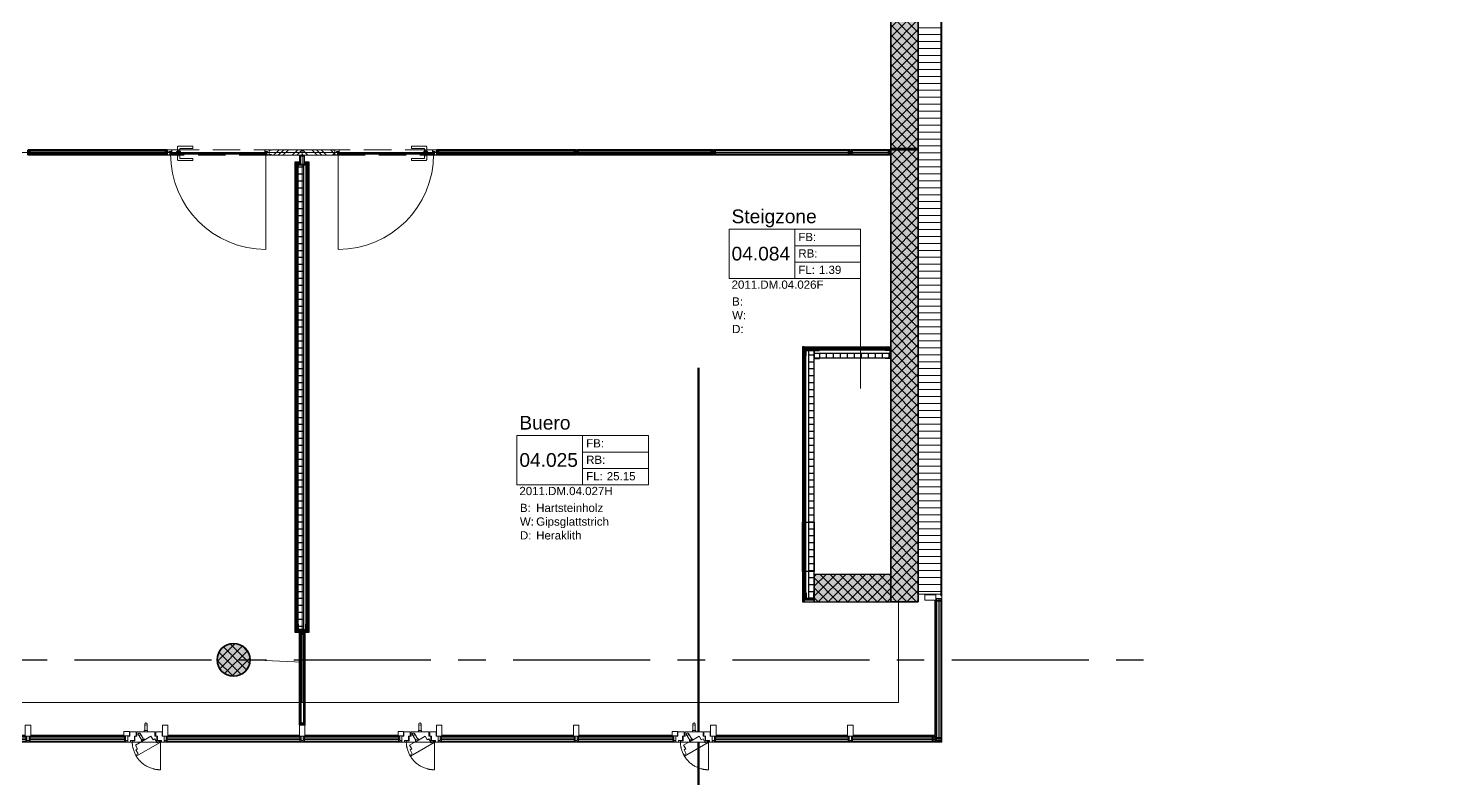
# Model space of a CAD drawing. Header units: millimetres. Extents: x -5 to 111, y -3 to 86.
# Drawn here: x 36.98 to 49.82, y 7.81 to 14.66 of the extents above; entities that cross this region are included whole.
import ezdxf

# ---------------------------------------------------------------- set-up
doc = ezdxf.new("R2010")
doc.units = ezdxf.units.MM
doc.set_wipeout_variables(frame=1)
doc.linetypes.add('MITTE', pattern=[2, 1.25, -0.25, 0.25, -0.25])
doc.linetypes.add('STRICHLINIE2', pattern=[0.375, 0.25, -0.125])
for name, color, linetype, lineweight in [('A1------D-', 9, 'Continuous', 18), ('A1------J-', 10, 'Continuous', 50), ('A1E00---E-', 3, 'MITTE', 25), ('A1E2----E-', 4, 'Continuous', 35), ('A1E2----H-', 5, 'Continuous', 18), ('A1E4----E-', 4, 'Continuous', 35), ('A1E4----H-', 5, 'Continuous', 18), ('A1E46---E-', 5, 'Continuous', 18), ('A1E46---H-', 5, 'Continuous', 18), ('A1E5----E-', 3, 'Continuous', 25), ('A1E6----E-', 3, 'Continuous', 25), ('A1E6----H-', 5, 'Continuous', 18), ('A1M11---E-', 3, 'Continuous', 25), ('A1M11---H-', 5, 'Continuous', 25), ('A1M16---E-', 5, 'Continuous', 18), ('A1M62---E-', 5, 'Continuous', 18), ('A1Z21---E-', 210, 'Continuous', 18), ('A1Z23---E-', 214, 'Continuous', 18), ('A1Z29---T-', 5, 'Continuous', 18)]:
    doc.layers.add(name, color=color, linetype=linetype, lineweight=lineweight)
doc.layers.add('A1------H-', color=8, linetype='Continuous')
doc.styles.add('ARIAL', font='ARIAL.TTF')
doc.dimstyles.new('MST1_50m', dxfattribs={"dimtxt": 0.125, "dimasz": 0.05, "dimexe": 0.05, "dimexo": 0.1, "dimgap": 0.05, "dimtad": 1, "dimdec": 3, "dimzin": 9, "dimdsep": 46, "dimtxsty": 'ARIAL', "dimblk": 'ORIGIN', "dimcen": 0, "dimse1": 1, "dimse2": 1, "dimclrd": 256, "dimclre": 256, "dimclrt": 256, "dimadec": 0, "dimazin": 0, "dimtfac": 1, "dimtdec": 3, "dimtix": 1, "dimtmove": 0, "dimatfit": 3, "dimldrblk": 'ORIGIN', "dimfxl": 0, "dimlwd": -1, "dimlwe": -1, "dimarcsym": 0})

# ---------------------------------------------------------------- blocks, each defined once
blk = doc.blocks.new('Gruppe-11')
at = {"layer": 'A1M16---E-', "linetype": 'Continuous', "lineweight": 5}
h = blk.add_hatch(dxfattribs=at)
h.set_pattern_fill('HARTHOLZ', color=256, style=0, pattern_type=2)
h.set_pattern_definition([(45, (0, 0), (-0.084853, 0.084853), []), (45, (-0.02121, 0.02121), (-0.084853, 0.084853), []), (45, (-0.04243, 0.04243), (-0.084853, 0.084853), [])])
h.paths.add_polyline_path([(0.3225, 0.43355), (0.3225, 0.39355), (0.3425, 0.39355), (0.3425, 0.38855), (0.6225, 0.38855), (0.6225, 0.43855), (0.3425, 0.43855), (0.3425, 0.43355)])
at = {"layer": 'A1M16---E-', "linetype": 'Continuous', "lineweight": 9}
blk.add_lwpolyline([(0.3225, 0.43355), (0.3225, 0.39355), (0.3425, 0.39355), (0.3425, 0.38855), (0.6225, 0.38855), (0.6225, 0.43855), (0.3425, 0.43855), (0.3425, 0.43355)], close=True, dxfattribs=at)
blk = doc.blocks.new('Gruppe-12')
at = {"layer": 'A1M16---E-', "linetype": 'Continuous', "lineweight": 0}
for points in [[(-0.592, 0.413), (-0.584, 0.413), (-0.584, 0.391), (-0.622, 0.391), (-0.622, 0.389), (-0.582, 0.389), (-0.582, 0.415), (-0.59, 0.415), (-0.59, 0.419), (-0.567, 0.419), (-0.567, 0.439), (-0.622, 0.439), (-0.622, 0.437), (-0.569, 0.437), (-0.569, 0.421), (-0.592, 0.421)], [(-0.577, 0.412), (0.293, 0.412), (0.293, 0.406), (-0.577, 0.406)], [(-0.577, 0.405), (0.293, 0.405), (0.293, 0.399), (-0.577, 0.399)], [(0.308, 0.413), (0.3, 0.413), (0.3, 0.391), (0.338, 0.391), (0.338, 0.389), (0.298, 0.389), (0.298, 0.415), (0.306, 0.415), (0.306, 0.419), (0.283, 0.419), (0.283, 0.439), (0.338, 0.439), (0.338, 0.437), (0.285, 0.437), (0.285, 0.421), (0.308, 0.421)]]:
    blk.add_hatch(color=256, dxfattribs=at).paths.add_polyline_path(points)
at = {"layer": 'A1M16---E-', "linetype": 'STRICHLINIE2', "lineweight": 9}
for p, q in [((0.298, 0.389), (-0.582, 0.389)), ((-0.567, 0.439), (0.283, 0.439))]:
    blk.add_line(p, q, dxfattribs=at)
at = {"layer": 'A1M16---E-', "linetype": 'Continuous', "lineweight": 9}
blk.add_line((0.293, 0.399), (0.293, -0.471), dxfattribs=at)
for points in [[(-0.592, 0.413), (-0.584, 0.413), (-0.584, 0.391), (-0.622, 0.391), (-0.622, 0.389), (-0.582, 0.389), (-0.582, 0.415), (-0.59, 0.415), (-0.59, 0.419), (-0.567, 0.419), (-0.567, 0.439), (-0.622, 0.439), (-0.622, 0.437), (-0.569, 0.437), (-0.569, 0.421), (-0.592, 0.421)], [(-0.607, 0.391), (-0.607, 0.437), (-0.569, 0.437), (-0.569, 0.421), (-0.592, 0.421), (-0.592, 0.413), (-0.584, 0.413), (-0.584, 0.391)], [(-0.59, 0.419), (-0.567, 0.419), (-0.567, 0.415), (-0.59, 0.415)], [(-0.577, 0.412), (0.293, 0.412), (0.293, 0.406), (-0.577, 0.406)], [(-0.577, 0.405), (0.293, 0.405), (0.293, 0.399), (-0.577, 0.399)], [(-0.509, 0.412), (-0.499, 0.412), (-0.499, 0.399), (-0.509, 0.399)], [(0.308, 0.413), (0.3, 0.413), (0.3, 0.391), (0.338, 0.391), (0.338, 0.389), (0.298, 0.389), (0.298, 0.415), (0.306, 0.415), (0.306, 0.419), (0.283, 0.419), (0.283, 0.439), (0.338, 0.439), (0.338, 0.437), (0.285, 0.437), (0.285, 0.421), (0.308, 0.421)], [(0.283, 0.419), (0.306, 0.419), (0.306, 0.415), (0.283, 0.415)], [(0.323, 0.391), (0.323, 0.437), (0.285, 0.437), (0.285, 0.421), (0.308, 0.421), (0.308, 0.413), (0.3, 0.413), (0.3, 0.391)], [(0.323, 0.437), (0.338, 0.437), (0.338, 0.434), (0.323, 0.434)], [(0.323, 0.394), (0.338, 0.394), (0.338, 0.391), (0.323, 0.391)]]:
    blk.add_lwpolyline(points, close=True, dxfattribs=at)
at = {"layer": 'A1M16---E-', "linetype": 'Continuous', "lineweight": 9, "flags": 128}
for points in [[(-0.523, 0.412), (-0.486, 0.412), (-0.486, 0.419, 0.414214), (-0.488, 0.421), (-0.521, 0.421, 0.414214), (-0.523, 0.419)], [(-0.523, 0.399), (-0.486, 0.399), (-0.486, 0.391, -0.414214), (-0.488, 0.389), (-0.521, 0.389, -0.414214), (-0.523, 0.391)], [(-0.504, 0.471, 0.414214), (-0.514, 0.461), (-0.514, 0.421), (-0.494, 0.421), (-0.494, 0.446, -0.414214), (-0.489, 0.451), (-0.374, 0.451), (-0.374, 0.471)], [(-0.504, 0.339, -0.414214), (-0.514, 0.349), (-0.514, 0.389), (-0.494, 0.389), (-0.494, 0.364, 0.414214), (-0.489, 0.359), (-0.374, 0.359), (-0.374, 0.339)]]:
    blk.add_lwpolyline(points, format="xyb", close=True, dxfattribs=at)
at = {"layer": 'A1M16---E-', "linetype": 'Continuous', "lineweight": 9}
for centre in [(-0.504, 0.427), (-0.504, 0.383)]:
    blk.add_circle(centre, 0.001, dxfattribs=at)
blk.add_arc((0.293, 0.399), 0.87, 180, 270, dxfattribs=at)
at = {"layer": 'A1M16---E-'}
blk.add_blockref('Gruppe-11', (0, 0), dxfattribs=at)
blk = doc.blocks.new('GLASTUERE 125')
at = {"layer": 'A1M16---E-'}
blk.add_blockref('Gruppe-12', (0, 0), dxfattribs=at)
blk = doc.blocks.new('Gruppe-355')
at = {"layer": 'A1E5----E-', "lineweight": 5}
blk.add_line((-0.017, -0.049), (-0.017, -0.307), dxfattribs=at)
blk.add_open_spline([(-0.017, -0.307), (-0.086, -0.307), (-0.206, -0.238), (-0.275, -0.118), (-0.275, -0.049)], degree=2, dxfattribs=at)
blk = doc.blocks.new('Gruppe-356')
at = {"layer": 'A1E5----E-', "lineweight": 5}
blk.add_lwpolyline([(-0.165, 0.05), (-0.135, 0.05), (-0.135, 0.04), (-0.165, 0.04)], close=True, dxfattribs=at)
at = {"layer": 'A1E5----E-', "lineweight": 5, "flags": 128}
blk.add_lwpolyline([(-0.16, 0.11, -0.414214), (-0.15, 0.12, -0.414214), (-0.14, 0.11), (-0.14, 0.05), (-0.16, 0.05), (-0.16, 0.11)], format="xyb", close=True, dxfattribs=at)
at = {"layer": 'A1E5----E-', "lineweight": 5}
blk.add_circle((-0.15, 0.11), 0.01, dxfattribs=at)
blk = doc.blocks.new('Gruppe-357')
at = {"layer": 'A1E5----E-', "linetype": 'STRICHLINIE2', "lineweight": 5, "flags": 128}
blk.add_lwpolyline([(-0.201, 0.023, 0.414214), (-0.215, 0.027, 0.414214), (-0.218, 0.013), (-0.188, -0.038), (-0.171, -0.028), (-0.201, 0.023)], format="xyb", close=True, dxfattribs=at)
at = {"layer": 'A1E5----E-', "linetype": 'STRICHLINIE2', "lineweight": 5}
blk.add_lwpolyline([(-0.167, -0.026), (-0.193, -0.041), (-0.188, -0.05), (-0.162, -0.035)], close=True, dxfattribs=at)
blk.add_circle((-0.21, 0.018), 0.01, dxfattribs=at)
blk = doc.blocks.new('L_ftungsfl_gel Nord')
at = {"lineweight": 5}
blk.add_wipeout([(-0.025, -0.044), (-0.05, -0.044), (-0.05, 0.001), (-0.068, 0.001), (-0.068, 0.04), (-0.232, 0.04), (-0.232, 0.001), (-0.25, 0.001), (-0.25, -0.044), (-0.275, -0.044), (-0.275, -0.054), (-0.025, -0.054)], dxfattribs=at).dxf.layer = 'A1E5----E-'
at = {"layer": 'A1E5----E-', "lineweight": 5}
for points in [[(-0.35, 0.043), (-0.3, 0.043), (-0.3, 0.003), (-0.35, 0.003)], [(-0.297, 0), (-0.315, 0), (-0.315, -0.054), (-0.292, -0.054), (-0.292, -0.039), (-0.255, -0.039), (-0.255, 0.001), (-0.24, 0.001), (-0.24, 0.04), (-0.297, 0.04)], [(-0.025, -0.044), (-0.05, -0.044), (-0.05, 0.001), (-0.068, 0.001), (-0.068, 0.04), (-0.232, 0.04), (-0.232, 0.001), (-0.25, 0.001), (-0.25, -0.044), (-0.275, -0.044), (-0.275, -0.054), (-0.025, -0.054)], [(-0.003, 0), (0.015, 0), (0.015, -0.054), (-0.008, -0.054), (-0.008, -0.039), (-0.045, -0.039), (-0.045, 0.001), (-0.06, 0.001), (-0.06, 0.04), (-0.003, 0.04)]]:
    blk.add_lwpolyline(points, close=True, dxfattribs=at)
at = {"layer": 'A1E5----E-', "linetype": 'STRICHLINIE2', "lineweight": 5}
blk.add_lwpolyline([(-0.243, -0.174), (-0.221, -0.161), (-0.241, -0.126), (-0.226, -0.117), (-0.246, -0.083), (-0.104, -0.001), (-0.084, -0.035), (-0.068, -0.026), (-0.048, -0.061), (-0.026, -0.049), (-0.021, -0.058), (-0.238, -0.183)], close=True, dxfattribs=at)
at = {"layer": 'A1E5----E-', "lineweight": 5}
blk.add_circle((-0.017, -0.049), 0.005, dxfattribs=at)
at = {"layer": 'A1E5----E-'}
for name in ['Gruppe-357', 'Gruppe-356', 'Gruppe-355']:
    blk.add_blockref(name, (0, 0), dxfattribs=at)
blk = doc.blocks.new('Fassadenlement 21')
at = {"layer": 'A1E5----E-', "lineweight": 5}
for points in [[(-2.525, -0.1), (-2.525, 0), (-2.475, 0), (-2.475, -0.1)], [(-1.275, -0.1), (-1.275, 0), (-1.225, 0), (-1.225, -0.1)], [(-0.025, -0.1), (-0.025, 0), (0.025, 0), (0.025, -0.1)], [(-2.49, -0.1045), (-2.49, -0.1), (-1.61, -0.1), (-1.61, -0.1045)], [(-2.49, -0.109), (-2.49, -0.1045), (-1.61, -0.1045), (-1.61, -0.109)], [(-2.49, -0.125), (-2.49, -0.109), (-2.48, -0.109), (-2.48, -0.125)], [(-2.49, -0.13), (-2.49, -0.125), (-1.61, -0.125), (-1.61, -0.13)], [(-0.01, -0.125), (-0.01, -0.109), (-0.02, -0.109), (-0.02, -0.125)], [(-2.49, -0.146), (-2.49, -0.13), (-2.48, -0.13), (-2.48, -0.146)], [(-2.49, -0.154), (-2.49, -0.146), (-1.61, -0.146), (-1.61, -0.154)], [(-0.01, -0.146), (-0.01, -0.13), (-0.02, -0.13), (-0.02, -0.146)]]:
    blk.add_lwpolyline(points, close=True, dxfattribs=at)
at = {"layer": 'A1E5----E-', "lineweight": 5, "flags": 128}
for points in [[(-2.51, -0.139), (-2.51, -0.154, -0.1622777), (-2.5, -0.1507, -0.1622777), (-2.49, -0.154), (-2.49, -0.139)], [(-0.01, -0.139), (-0.01, -0.154, -0.1622777), (0, -0.1507, -0.1622777), (0.01, -0.154), (0.01, -0.139)]]:
    blk.add_lwpolyline(points, format="xyb", close=True, dxfattribs=at)
at = {"layer": 'A1E5----E-'}
blk.add_blockref('L_ftungsfl_gel Nord', (-1.275, -0.1), dxfattribs=at)
at = {"layer": 'A1E5----E-', "lineweight": 5}
for p, q in [((-2.475, -0.09), (-1.625, -0.09)), ((-0.025, -0.09), (-1.225, -0.09))]:
    blk.add_line(p, q, dxfattribs=at)
for points in [[(-1.62, -0.125), (-1.62, -0.109), (-1.61, -0.109), (-1.61, -0.125)], [(-1.24, -0.1), (-0.01, -0.1), (-0.01, -0.1045), (-1.24, -0.1045)], [(-1.24, -0.1045), (-0.01, -0.1045), (-0.01, -0.109), (-1.24, -0.109)], [(-1.24, -0.125), (-1.24, -0.109), (-1.23, -0.109), (-1.23, -0.125)], [(-1.24, -0.125), (-0.01, -0.125), (-0.01, -0.13), (-1.24, -0.13)], [(-1.62, -0.146), (-1.62, -0.13), (-1.61, -0.13), (-1.61, -0.146)], [(-1.24, -0.146), (-1.24, -0.13), (-1.23, -0.13), (-1.23, -0.146)], [(-1.24, -0.146), (-0.01, -0.146), (-0.01, -0.154), (-1.24, -0.154)]]:
    blk.add_lwpolyline(points, close=True, dxfattribs=at)
at = {"layer": 'A1E5----E-', "lineweight": 5, "flags": 128}
for points in [[(-1.61, -0.139), (-1.61, -0.154, -0.1622777), (-1.6, -0.1507, -0.1622777), (-1.59, -0.154), (-1.59, -0.139)], [(-1.26, -0.139), (-1.26, -0.154, -0.1622777), (-1.25, -0.1507, -0.1622777), (-1.24, -0.154), (-1.24, -0.139)]]:
    blk.add_lwpolyline(points, format="xyb", close=True, dxfattribs=at)
blk = doc.blocks.new('Gruppe-358')
at = {"layer": 'A1E5----E-'}
blk.add_blockref('Fassadenlement 21', (-13.825, -34.24), dxfattribs=at)
blk.add_blockref('Fassadenlement 21', (-11.325, -34.24), dxfattribs=at)
blk.add_blockref('Fassadenlement 21', (-8.825, -34.24), dxfattribs=at)
blk.add_blockref('Fassadenlement 21', (-6.325, -34.24), dxfattribs=at)
blk = doc.blocks.new('Gruppe-359')
at = {"layer": 'A1E5----E-', "lineweight": 5}
for p, q in [((-5.554, -34.33), (-5.554, -33.1)), ((-6.3, -34.33), (-5.554, -34.33))]:
    blk.add_line(p, q, dxfattribs=at)
for points in [[(-5.544, -33.1), (-5.644, -33.1), (-5.644, -33.05), (-5.544, -33.05)], [(-5.544, -34.376), (-5.544, -33.085), (-5.54, -33.085), (-5.54, -34.376)], [(-5.54, -34.376), (-5.54, -33.085), (-5.535, -33.085), (-5.535, -34.376)], [(-5.535, -33.085), (-5.519, -33.085), (-5.519, -33.099), (-5.535, -33.099)], [(-5.535, -33.099), (-5.519, -33.099), (-5.519, -33.109), (-5.535, -33.109)], [(-5.519, -34.376), (-5.519, -33.085), (-5.514, -33.085), (-5.514, -34.376)], [(-5.514, -33.085), (-5.498, -33.085), (-5.498, -33.099), (-5.514, -33.099)], [(-5.514, -33.099), (-5.498, -33.099), (-5.498, -33.109), (-5.514, -33.109)], [(-5.498, -34.376), (-5.498, -33.085), (-5.49, -33.085), (-5.49, -34.376)], [(-6.35, -34.34), (-6.35, -34.24), (-6.3, -34.24), (-6.3, -34.34)], [(-6.315, -34.34), (-6.315, -34.344), (-5.554, -34.344), (-5.554, -34.34)], [(-6.315, -34.344), (-6.315, -34.349), (-5.554, -34.349), (-5.554, -34.344)], [(-6.315, -34.365), (-6.315, -34.349), (-6.305, -34.349), (-6.305, -34.365)], [(-6.315, -34.365), (-5.554, -34.365), (-5.554, -34.37), (-6.315, -34.37)], [(-6.315, -34.386), (-6.315, -34.37), (-6.305, -34.37), (-6.305, -34.386)], [(-6.315, -34.386), (-5.49, -34.386), (-5.49, -34.394), (-6.315, -34.394)], [(-5.568, -34.365), (-5.568, -34.349), (-5.578, -34.349), (-5.578, -34.365)], [(-5.568, -34.386), (-5.568, -34.37), (-5.578, -34.37), (-5.578, -34.386)], [(-5.554, -34.365), (-5.554, -34.349), (-5.568, -34.349), (-5.568, -34.365)], [(-5.554, -34.386), (-5.554, -34.37), (-5.568, -34.37), (-5.568, -34.386)], [(-5.554, -34.34), (-5.544, -34.34), (-5.544, -34.376), (-5.554, -34.376)], [(-5.535, -34.362), (-5.519, -34.362), (-5.519, -34.352), (-5.535, -34.352)], [(-5.535, -34.376), (-5.519, -34.376), (-5.519, -34.362), (-5.535, -34.362)], [(-5.527, -34.376), (-5.49, -34.376), (-5.49, -34.386), (-5.527, -34.386)], [(-5.514, -34.362), (-5.498, -34.362), (-5.498, -34.352), (-5.514, -34.352)], [(-5.514, -34.376), (-5.498, -34.376), (-5.498, -34.362), (-5.514, -34.362)]]:
    blk.add_lwpolyline(points, close=True, dxfattribs=at)
at = {"layer": 'A1E5----E-', "lineweight": 5, "flags": 128}
blk.add_lwpolyline([(-6.335, -34.379), (-6.335, -34.394, -0.162278), (-6.325, -34.39, -0.162278), (-6.315, -34.394), (-6.315, -34.379)], format="xyb", close=True, dxfattribs=at)
at = {"layer": 'A1E5----E-', "linetype": 'Continuous', "lineweight": 5}
blk.add_lwpolyline([(-5.554, -34.376), (-5.527, -34.376), (-5.527, -34.386), (-5.554, -34.386)], close=True, dxfattribs=at)
blk = doc.blocks.new('_Origin')
at = {"color": 0, "linetype": 'ByBlock', "lineweight": -2}
blk.add_line((0, 0), (-1, 0), dxfattribs=at)
for points in [[(0, 0), (0, 1)], [(0, 0), (0, -1)]]:
    blk.add_lwpolyline(points)
blk.add_circle((0, 0), 0.5, dxfattribs=at)
blk = doc.blocks.new('*D218')
at = {"layer": 'A1------D-', "transparency": 16777216}
blk.add_line((33.337, 5.352), (39.362, 5.352), dxfattribs=at)
at = {"layer": 'Defpoints', "color": 0, "transparency": 16777216}
for p in [(33.287, 9.15), (39.412, 9.15), (39.412, 5.352)]:
    blk.add_point(p, dxfattribs=at)
at = {"layer": 'A1------D-', "transparency": 16777216, "xscale": 0.05, "yscale": 0.05, "zscale": 0.05, "rotation": 180}
blk.add_blockref('_Origin', (33.287, 5.352), dxfattribs=at)
at = {"layer": 'A1------D-', "transparency": 16777216, "xscale": 0.05, "yscale": 0.05, "zscale": 0.05}
blk.add_blockref('_Origin', (39.412, 5.352), dxfattribs=at)
at = {"layer": 'A1------D-', "transparency": 16777216, "insert": (36.35, 5.466), "char_height": 0.125, "attachment_point": 5, "style": 'ARIAL'}
blk.add_mtext('6.125', dxfattribs=at)
blk = doc.blocks.new('*D219')
at = {"layer": 'A1------D-', "transparency": 16777216}
for p, q in [((39.362, 5.352), (39.312, 5.352)), ((39.412, 5.352), (39.537, 5.352)), ((39.587, 5.352), (39.638, 5.352))]:
    blk.add_line(p, q, dxfattribs=at)
at = {"layer": 'Defpoints', "color": 0, "transparency": 16777216}
for p in [(39.412, 9.15), (39.537, 9.15), (39.537, 5.352)]:
    blk.add_point(p, dxfattribs=at)
at = {"layer": 'A1------D-', "transparency": 16777216, "xscale": 0.05, "yscale": 0.05, "zscale": 0.05}
blk.add_blockref('_Origin', (39.412, 5.352), dxfattribs=at)
at = {"layer": 'A1------D-', "transparency": 16777216, "xscale": 0.05, "yscale": 0.05, "zscale": 0.05, "rotation": 180}
blk.add_blockref('_Origin', (39.537, 5.352), dxfattribs=at)
at = {"layer": 'A1------D-', "transparency": 16777216, "insert": (39.475, 5.466), "char_height": 0.125, "attachment_point": 5, "style": 'ARIAL'}
blk.add_mtext('12.5', dxfattribs=at)
blk = doc.blocks.new('*D220')
at = {"layer": 'A1------D-', "transparency": 16777216}
blk.add_line((39.587, 5.352), (44.865, 5.352), dxfattribs=at)
at = {"layer": 'Defpoints', "color": 0, "transparency": 16777216}
for p in [(39.537, 9.15), (44.915, 8.51), (44.915, 5.352)]:
    blk.add_point(p, dxfattribs=at)
at = {"layer": 'A1------D-', "transparency": 16777216, "xscale": 0.05, "yscale": 0.05, "zscale": 0.05, "rotation": 180}
blk.add_blockref('_Origin', (39.537, 5.352), dxfattribs=at)
at = {"layer": 'A1------D-', "transparency": 16777216, "xscale": 0.05, "yscale": 0.05, "zscale": 0.05}
blk.add_blockref('_Origin', (44.915, 5.352), dxfattribs=at)
at = {"layer": 'A1------D-', "transparency": 16777216, "insert": (42.226, 5.466), "char_height": 0.125, "attachment_point": 5, "style": 'ARIAL'}
blk.add_mtext('5.378', dxfattribs=at)
blk = doc.blocks.new('*D221')
at = {"layer": 'A1------D-', "transparency": 16777216}
for p, q in [((44.865, 5.352), (44.815, 5.352)), ((44.915, 5.352), (45.31, 5.352)), ((45.36, 5.352), (45.41, 5.352))]:
    blk.add_line(p, q, dxfattribs=at)
at = {"layer": 'Defpoints', "color": 0, "transparency": 16777216}
for p in [(44.915, 8.51), (45.31, 8.15), (45.31, 5.352)]:
    blk.add_point(p, dxfattribs=at)
at = {"layer": 'A1------D-', "transparency": 16777216, "xscale": 0.05, "yscale": 0.05, "zscale": 0.05}
blk.add_blockref('_Origin', (44.915, 5.352), dxfattribs=at)
at = {"layer": 'A1------D-', "transparency": 16777216, "xscale": 0.05, "yscale": 0.05, "zscale": 0.05, "rotation": 180}
blk.add_blockref('_Origin', (45.31, 5.352), dxfattribs=at)
at = {"layer": 'A1------D-', "transparency": 16777216, "insert": (45.112, 5.466), "char_height": 0.125, "attachment_point": 5, "style": 'ARIAL'}
blk.add_mtext('39.5', dxfattribs=at)
blk = doc.blocks.new('*D222')
at = {"layer": 'A1------D-', "transparency": 16777216}
blk.add_line((45.36, 5.352), (84.285, 5.352), dxfattribs=at)
at = {"layer": 'Defpoints', "color": 0, "transparency": 16777216}
for p in [(84.335, 19.115), (45.31, 8.15), (84.335, 5.352)]:
    blk.add_point(p, dxfattribs=at)
at = {"layer": 'A1------D-', "transparency": 16777216, "xscale": 0.05, "yscale": 0.05, "zscale": 0.05, "rotation": 180}
blk.add_blockref('_Origin', (45.31, 5.352), dxfattribs=at)
at = {"layer": 'A1------D-', "transparency": 16777216, "xscale": 0.05, "yscale": 0.05, "zscale": 0.05}
blk.add_blockref('_Origin', (84.335, 5.352), dxfattribs=at)
at = {"layer": 'A1------D-', "transparency": 16777216, "insert": (64.822, 5.466), "char_height": 0.125, "attachment_point": 5, "style": 'ARIAL'}
blk.add_mtext('39.025', dxfattribs=at)
blk = doc.blocks.new('*D224')
at = {"layer": 'A1------D-', "transparency": 16777216}
blk.add_line((5.295, 4.001), (84.625, 4.001), dxfattribs=at)
at = {"layer": 'Defpoints', "color": 0, "transparency": 16777216}
for p in [(84.675, 18.775), (5.245, 8.158), (84.675, 4.001)]:
    blk.add_point(p, dxfattribs=at)
at = {"layer": 'A1------D-', "transparency": 16777216, "xscale": 0.05, "yscale": 0.05, "zscale": 0.05, "rotation": 180}
blk.add_blockref('_Origin', (5.245, 4.001), dxfattribs=at)
at = {"layer": 'A1------D-', "transparency": 16777216, "xscale": 0.05, "yscale": 0.05, "zscale": 0.05}
blk.add_blockref('_Origin', (84.675, 4.001), dxfattribs=at)
at = {"layer": 'A1------D-', "transparency": 16777216, "insert": (44.96, 4.115), "char_height": 0.125, "attachment_point": 5, "style": 'ARIAL'}
blk.add_mtext('79.43', dxfattribs=at)
blk = doc.blocks.new('*D225')
at = {"layer": 'A1------D-', "transparency": 16777216}
blk.add_line((88.09, 8.2), (88.09, 8.46), dxfattribs=at)
at = {"layer": 'Defpoints', "color": 0, "transparency": 16777216}
for p in [(44.915, 8.51), (88.09, 8.51), (45.31, 8.15)]:
    blk.add_point(p, dxfattribs=at)
at = {"layer": 'A1------D-', "transparency": 16777216, "xscale": 0.05, "yscale": 0.05, "zscale": 0.05}
for p, rotation in [((88.09, 8.51), 90), ((88.09, 8.15), 270)]:
    blk.add_blockref('_Origin', p, dxfattribs=dict(at, rotation=rotation))
at = {"layer": 'A1------D-', "transparency": 16777216, "insert": (87.976, 8.33), "char_height": 0.125, "attachment_point": 5, "rotation": 90, "style": 'ARIAL'}
blk.add_mtext('36', dxfattribs=at)
blk = doc.blocks.new('*D226')
at = {"layer": 'A1------D-', "transparency": 16777216}
blk.add_line((88.09, 8.56), (88.09, 13.455), dxfattribs=at)
at = {"layer": 'Defpoints', "color": 0, "transparency": 16777216}
for p in [(44.84, 13.505), (88.09, 13.505), (44.915, 8.51)]:
    blk.add_point(p, dxfattribs=at)
at = {"layer": 'A1------D-', "transparency": 16777216, "xscale": 0.05, "yscale": 0.05, "zscale": 0.05}
for p, rotation in [((88.09, 13.505), 90), ((88.09, 8.51), 270)]:
    blk.add_blockref('_Origin', p, dxfattribs=dict(at, rotation=rotation))
at = {"layer": 'A1------D-', "transparency": 16777216, "insert": (87.976, 11.008), "char_height": 0.125, "attachment_point": 5, "rotation": 90, "style": 'ARIAL'}
blk.add_mtext('4.995', dxfattribs=at)
blk = doc.blocks.new('*D227')
at = {"layer": 'A1------D-', "transparency": 16777216}
for p, q in [((88.09, 13.605), (88.09, 13.655)), ((88.09, 13.505), (88.09, 13.555)), ((88.09, 13.455), (88.09, 13.405))]:
    blk.add_line(p, q, dxfattribs=at)
at = {"layer": 'Defpoints', "color": 0, "transparency": 16777216}
for p in [(44.84, 13.555), (44.84, 13.505), (88.09, 13.555)]:
    blk.add_point(p, dxfattribs=at)
at = {"layer": 'A1------D-', "transparency": 16777216, "xscale": 0.05, "yscale": 0.05, "zscale": 0.05}
for p, rotation in [((88.09, 13.555), 270), ((88.09, 13.505), 90)]:
    blk.add_blockref('_Origin', p, dxfattribs=dict(at, rotation=rotation))
at = {"layer": 'A1------D-', "transparency": 16777216, "insert": (87.976, 13.53), "char_height": 0.125, "attachment_point": 5, "rotation": 90, "style": 'ARIAL'}
blk.add_mtext('5', dxfattribs=at)
blk = doc.blocks.new('*D228')
at = {"layer": 'A1------D-', "transparency": 16777216}
blk.add_line((88.09, 13.605), (88.09, 14.905), dxfattribs=at)
at = {"layer": 'Defpoints', "color": 0, "transparency": 16777216}
for p in [(44.14, 14.955), (88.09, 14.955), (44.84, 13.555)]:
    blk.add_point(p, dxfattribs=at)
at = {"layer": 'A1------D-', "transparency": 16777216, "xscale": 0.05, "yscale": 0.05, "zscale": 0.05}
for p, rotation in [((88.09, 14.955), 90), ((88.09, 13.555), 270)]:
    blk.add_blockref('_Origin', p, dxfattribs=dict(at, rotation=rotation))
at = {"layer": 'A1------D-', "transparency": 16777216, "insert": (87.977, 14.255), "char_height": 0.125, "attachment_point": 5, "rotation": 90, "style": 'ARIAL'}
blk.add_mtext('1.4', dxfattribs=at)
blk = doc.blocks.new('*D239')
at = {"layer": 'A1------D-', "transparency": 16777216}
blk.add_line((88.998, 8.2), (88.998, 74.725), dxfattribs=at)
at = {"layer": 'Defpoints', "color": 0, "transparency": 16777216}
for p in [(84.675, 74.775), (88.998, 74.775), (45.31, 8.15)]:
    blk.add_point(p, dxfattribs=at)
at = {"layer": 'A1------D-', "transparency": 16777216, "xscale": 0.05, "yscale": 0.05, "zscale": 0.05}
for p, rotation in [((88.998, 74.775), 90), ((88.998, 8.15), 270)]:
    blk.add_blockref('_Origin', p, dxfattribs=dict(at, rotation=rotation))
at = {"layer": 'A1------D-', "transparency": 16777216, "insert": (88.884, 41.463), "char_height": 0.125, "attachment_point": 5, "rotation": 90, "style": 'ARIAL'}
blk.add_mtext('66.625', dxfattribs=at)
blk = doc.blocks.new('bbl-raumstempel')
for points in [[(0, 0), (0, -0.45), (1.2, -0.45), (1.2, 0), (0, 0)], [(0.6, -0.45), (0.6, 0)], [(0.6, -0.15), (1.2, -0.15)], [(0.6, -0.3), (1.2, -0.3)], [(1.2, -0.3), (1.2, -0.45)]]:
    blk.add_lwpolyline(points)
at = {"style": 'ARIAL'}
for s, p in [('FB:', (0.632, -0.108)), ('RB:', (0.632, -0.258)), ('FL:', (0.632, -0.408)), ('B:', (0.028, -0.697)), ('W:', (0.028, -0.822)), ('D:', (0.028, -0.948))]:
    blk.add_text(s, height=0.075, dxfattribs=at).set_placement(p)
for tag, p, height in [('RAUMBEZ', (0.023, 0.055), 0.125), ('FB', (0.82, -0.108), 0.075), ('RNR1', (0.023, -0.285), 0.125), ('RB', (0.82, -0.258), 0.075), ('FLAECHE', (0.82, -0.408), 0.075), ('RNR2', (0.023, -0.543), 0.075), ('B', (0.176, -0.697), 0.075), ('W', (0.176, -0.822), 0.075), ('D', (0.176, -0.948), 0.075)]:
    blk.add_attdef(tag, p, '', height=height, dxfattribs=at)
blk = doc.blocks.new('2011.DM.04.025V', base_point=(44.845, 13.53))
at = {"layer": 'A1Z21---E-'}
blk.add_lwpolyline([(31.976, 14.979), (44.115, 14.979), (44.115, 15.58), (44.845, 15.58), (44.845, 13.53), (10.701, 13.53), (44.845, 13.53), (10.701, 13.53)], dxfattribs=at)
at = {"layer": 'A1Z21---E-', "style": 'ARIAL', "flags": 1}
blk.add_attdef('C_NUMBER', (44.845, 13.53), '', height=10, dxfattribs=at)
blk = doc.blocks.new('2011.DM.04.026F', base_point=(44.14275, 11.65225))
at = {"layer": 'A1Z21---E-'}
blk.add_lwpolyline([(44.14275, 11.65225), (44.845, 11.65225), (44.845, 9.68), (44.14275, 9.68)], close=True, dxfattribs=at)
at = {"layer": 'A1Z21---E-', "style": 'ARIAL', "flags": 1}
blk.add_attdef('C_NUMBER', (44.14275, 11.65225), '', height=10, dxfattribs=at)
blk = doc.blocks.new('2011.DM.04.027H', base_point=(39.475, 8.51))
at = {"layer": 'A1Z21---E-'}
blk.add_lwpolyline([(39.475, 8.51), (39.475, 13.53), (44.845, 13.53), (44.845, 11.755), (44.04, 11.755), (44.04, 9.43), (44.915, 9.43), (44.915, 8.51), (39.5, 8.51)], close=True, dxfattribs=at)
at = {"layer": 'A1Z21---E-', "style": 'ARIAL', "flags": 1}
blk.add_attdef('C_NUMBER', (39.475, 8.51), '', height=10, dxfattribs=at)
blk = doc.blocks.new('2011.DM.04.028H', base_point=(33.225, 8.51))
at = {"layer": 'A1Z21---E-'}
blk.add_lwpolyline([(33.225, 8.51), (33.225, 13.53), (39.475, 13.53), (39.475, 8.878), (39, 8.9), (38.99, 8.955), (38.956, 9.007), (38.898, 9.042), (38.85, 9.05), (38.786, 9.036), (38.744, 9.006), (38.711, 8.957), (38.7, 8.9), (38.71, 8.845), (38.744, 8.794), (38.791, 8.762), (38.85, 8.75), (38.903, 8.76), (38.955, 8.793), (38.994, 8.856), (39, 8.9), (39.475, 8.878), (39.475, 8.51)], close=True, dxfattribs=at)
at = {"layer": 'A1Z21---E-', "style": 'ARIAL', "flags": 1}
blk.add_attdef('C_NUMBER', (33.225, 8.51), '', height=10, dxfattribs=at)

msp = doc.modelspace()

# ---------------------------------------------------------------- hatches: boundary and pattern name
at = {"layer": 'A1------H-'}
for points in [[(45.095, 13.565), (45.095, 14.895), (44.845, 14.895), (44.845, 13.565)], [(45.095, 9.43), (45.095, 13.555), (44.845, 13.555), (44.845, 9.43)], [(44.845, 9.43), (44.845, 9.68), (44.145, 9.68), (44.145, 9.43)]]:
    msp.add_hatch(color=256, dxfattribs=at).paths.add_polyline_path(points)
h = msp.add_hatch(color=256, dxfattribs=at)
edge = h.paths.add_edge_path()
edge.add_arc((38.85, 8.9), 0.15, 0, 360)
at = {"layer": 'A1E2----H-'}
h = msp.add_hatch(dxfattribs=at)
h.set_pattern_fill('ANSI37', color=256, scale=0.02, style=0)
edge = h.paths.add_edge_path()
edge.add_arc((38.85, 8.9), 0.15, 0, 360, ccw=False)
at = {"layer": 'A1E4----H-'}
h = msp.add_hatch(dxfattribs=at)
h.set_pattern_fill('ANSI37', color=256, scale=0.02, style=0)
h.paths.add_polyline_path([(45.095, 13.565), (45.095, 14.895), (44.845, 14.895), (44.845, 13.565)])
h = msp.add_hatch(dxfattribs=at)
h.set_pattern_fill('ANSI37', color=256, scale=0.02, style=0)
h.paths.add_polyline_path([(45.095, 9.43), (45.095, 13.555), (44.845, 13.555), (44.845, 9.43)])
at = {"layer": 'A1E46---H-'}
h = msp.add_hatch(dxfattribs=at)
h.set_pattern_fill('ANSI31', color=256, scale=0.02, angle=315, style=0)
h.paths.add_polyline_path([(45.3, 9.5), (45.3, 18.775), (45.095, 18.775), (45.095, 9.5)])
at = {"layer": 'A1E6----H-'}
h = msp.add_hatch(dxfattribs=at)
h.set_pattern_fill('ANSI37', color=256, scale=0.02, style=0)
h.paths.add_polyline_path([(44.845, 9.43), (44.845, 9.68), (44.145, 9.68), (44.145, 9.43)])
at = {"layer": 'A1M11---H-'}
h = msp.add_hatch(dxfattribs=at)
h.set_pattern_fill('ANSI31', color=256, scale=0.02, angle=45, style=0)
h.paths.add_polyline_path([(44.845, 13.555), (44.845, 13.565), (45.095, 13.565), (45.095, 13.555)])
h = msp.add_hatch(dxfattribs=at)
h.set_pattern_fill('ANSI31', color=256, scale=0.02, angle=315, style=0)
h.paths.add_polyline_path([(39.4397, 13.417), (39.4867, 13.417), (39.4867, 9.178), (39.4397, 9.178)])
h = msp.add_hatch(dxfattribs=at)
h.set_pattern_fill('ANSI31', color=256, scale=0.02, angle=315, style=0)
h.paths.add_polyline_path([(44.0958, 11.722), (44.1427, 11.722), (44.1427, 9.463), (44.0958, 9.463)])
h = msp.add_hatch(dxfattribs=at)
h.set_pattern_fill('ANSI31', color=256, scale=0.02, angle=45, style=0)
h.paths.add_polyline_path([(44.148, 11.6992), (44.839, 11.6992), (44.839, 11.6523), (44.148, 11.6523)])

# ---------------------------------------------------------------- linework, layer by layer
at = {"layer": 'A1------J-', "flags": 128}
msp.add_lwpolyline([(43.0917, 11.5658), (43.0917, 2.5), (42.4317, 2.5)], dxfattribs=at)
at = {"layer": 'A1E00---E-'}
msp.add_line((1.4, 8.9), (47.4, 8.9), dxfattribs=at)
at = {"layer": 'A1E2----E-'}
msp.add_circle((38.85, 8.9), 0.15, dxfattribs=at)
msp.add_circle((38.85, 8.9), 0.15, dxfattribs=at)
at = {"layer": 'A1E4----E-'}
for points in [[(45.095, 13.565), (45.095, 14.895), (44.845, 14.895), (44.845, 13.565)], [(45.095, 9.43), (45.095, 13.555), (44.845, 13.555), (44.845, 9.43)]]:
    msp.add_lwpolyline(points, close=True, dxfattribs=at)
at = {"layer": 'A1E46---E-'}
for points in [[(45.3, 9.5), (45.3, 18.775), (45.095, 18.775), (45.095, 9.5)], [(45.31, 9.485), (45.31, 18.775), (45.3, 18.775), (45.3, 9.485)]]:
    msp.add_lwpolyline(points, close=True, dxfattribs=at)
at = {"layer": 'A1E6----E-'}
msp.add_lwpolyline([(44.845, 9.43), (44.845, 9.68), (44.145, 9.68), (44.145, 9.43)], close=True, dxfattribs=at)
at = {"layer": 'A1M11---E-'}
for p, q in [((36.9925, 13.5175), (36.9775, 13.5445)), ((36.9925, 13.5445), (36.9775, 13.5175)), ((38.23, 13.5175), (38.245, 13.5445)), ((38.23, 13.5445), (38.245, 13.5175)), ((40.72, 13.5175), (40.705, 13.5445)), ((40.72, 13.5445), (40.705, 13.5175)), ((41.9575, 13.5175), (41.9725, 13.5445)), ((41.9575, 13.5445), (41.9725, 13.5175)), ((41.9925, 13.5175), (41.9775, 13.5445)), ((41.9925, 13.5445), (41.9775, 13.5175)), ((43.2075, 13.5175), (43.2225, 13.5445)), ((43.2075, 13.5445), (43.2225, 13.5175)), ((43.2425, 13.5175), (43.2275, 13.5445)), ((43.2425, 13.5445), (43.2275, 13.5175)), ((44.4575, 13.5175), (44.4725, 13.5445)), ((44.4575, 13.5445), (44.4725, 13.5175)), ((44.4925, 13.5175), (44.4775, 13.5445)), ((44.4925, 13.5445), (44.4775, 13.5175)), ((44.825, 13.5175), (44.84, 13.5445)), ((44.825, 13.5445), (44.84, 13.5175)), ((39.4625, 9.13), (39.4895, 9.145)), ((39.4895, 9.13), (39.4625, 9.145)), ((39.4625, 8.324), (39.4895, 8.309)), ((39.4895, 8.324), (39.4625, 8.309))]:
    msp.add_line(p, q, dxfattribs=at)
for points in [[(36.9725, 13.5505), (36.9775, 13.5505), (36.9775, 13.5095), (36.9725, 13.5095)], [(36.9775, 13.555), (38.245, 13.555), (38.245, 13.553), (36.9775, 13.553)], [(36.9775, 13.553), (38.245, 13.553), (38.245, 13.507), (36.9775, 13.507)], [(38.245, 13.5445), (38.245, 13.5505), (36.9775, 13.5505), (36.9775, 13.5445)], [(36.9775, 13.5445), (36.9925, 13.5445), (36.9925, 13.5175), (36.9775, 13.5175)], [(38.245, 13.5095), (38.245, 13.5175), (36.9775, 13.5175), (36.9775, 13.5095)], [(36.9775, 13.507), (38.245, 13.507), (38.245, 13.505), (36.9775, 13.505)], [(38.23, 13.5445), (38.245, 13.5445), (38.245, 13.5175), (38.23, 13.5175)], [(39.455, 13.42), (39.455, 13.4715), (39.455, 13.4925), (39.455, 13.5), (39.495, 13.5), (39.495, 13.4925), (39.495, 13.4715), (39.495, 13.42)], [(39.457, 13.4715), (39.457, 13.422), (39.493, 13.422), (39.493, 13.4715), (39.493, 13.4925), (39.493, 13.498), (39.457, 13.498), (39.457, 13.4925)], [(40.705, 13.555), (41.9725, 13.555), (41.9725, 13.553), (40.705, 13.553)], [(40.705, 13.553), (41.9725, 13.553), (41.9725, 13.507), (40.705, 13.507)], [(41.9725, 13.5445), (41.9725, 13.5505), (40.705, 13.5505), (40.705, 13.5445)], [(40.705, 13.5445), (40.72, 13.5445), (40.72, 13.5175), (40.705, 13.5175)], [(41.9725, 13.5095), (41.9725, 13.5175), (40.705, 13.5175), (40.705, 13.5095)], [(40.705, 13.507), (41.9725, 13.507), (41.9725, 13.505), (40.705, 13.505)], [(41.9575, 13.5445), (41.9725, 13.5445), (41.9725, 13.5175), (41.9575, 13.5175)], [(41.9725, 13.5505), (41.9775, 13.5505), (41.9775, 13.5095), (41.9725, 13.5095)], [(41.9775, 13.555), (43.2225, 13.555), (43.2225, 13.553), (41.9775, 13.553)], [(41.9775, 13.553), (43.2225, 13.553), (43.2225, 13.507), (41.9775, 13.507)], [(43.2225, 13.5445), (43.2225, 13.5505), (41.9775, 13.5505), (41.9775, 13.5445)], [(41.9775, 13.5445), (41.9925, 13.5445), (41.9925, 13.5175), (41.9775, 13.5175)], [(43.2225, 13.5095), (43.2225, 13.5175), (41.9775, 13.5175), (41.9775, 13.5095)], [(41.9775, 13.507), (43.2225, 13.507), (43.2225, 13.505), (41.9775, 13.505)], [(43.2075, 13.5445), (43.2225, 13.5445), (43.2225, 13.5175), (43.2075, 13.5175)], [(43.2225, 13.5505), (43.2275, 13.5505), (43.2275, 13.5095), (43.2225, 13.5095)], [(43.2275, 13.555), (44.4725, 13.555), (44.4725, 13.553), (43.2275, 13.553)], [(43.2275, 13.553), (44.4725, 13.553), (44.4725, 13.507), (43.2275, 13.507)], [(43.2275, 13.5445), (43.2275, 13.5505), (44.4725, 13.5505), (44.4725, 13.5445)], [(43.2275, 13.5445), (43.2425, 13.5445), (43.2425, 13.5175), (43.2275, 13.5175)], [(43.2275, 13.5095), (43.2275, 13.5175), (44.4725, 13.5175), (44.4725, 13.5095)], [(43.2275, 13.507), (44.4725, 13.507), (44.4725, 13.505), (43.2275, 13.505)], [(44.4575, 13.5445), (44.4725, 13.5445), (44.4725, 13.5175), (44.4575, 13.5175)], [(44.4725, 13.5505), (44.4775, 13.5505), (44.4775, 13.5095), (44.4725, 13.5095)], [(44.4775, 13.555), (44.84, 13.555), (44.84, 13.553), (44.4775, 13.553)], [(44.4775, 13.553), (44.84, 13.553), (44.84, 13.507), (44.4775, 13.507)], [(44.4775, 13.5445), (44.4775, 13.5505), (44.84, 13.5505), (44.84, 13.5445)], [(44.4775, 13.5445), (44.4925, 13.5445), (44.4925, 13.5175), (44.4775, 13.5175)], [(44.4775, 13.5095), (44.4775, 13.5175), (44.84, 13.5175), (44.84, 13.5095)], [(44.4775, 13.507), (44.84, 13.507), (44.84, 13.505), (44.4775, 13.505)], [(44.825, 13.5445), (44.84, 13.5445), (44.84, 13.5175), (44.825, 13.5175)], [(44.84, 13.5505), (44.845, 13.5505), (44.845, 13.5095), (44.84, 13.5095)], [(44.845, 13.565), (45.095, 13.565), (45.095, 13.555), (44.845, 13.555)], [(44.845, 13.565), (45.095, 13.565), (45.095, 13.555), (44.845, 13.555)], [(39.4125, 13.445), (39.455, 13.445), (39.455, 13.4325), (39.4125, 13.4325)], [(39.4125, 13.4325), (39.425, 13.4325), (39.425, 9.1625), (39.4125, 9.1625)], [(39.425, 13.4325), (39.455, 13.4325), (39.455, 13.42), (39.425, 13.42)], [(39.425, 13.42), (39.4375, 13.42), (39.4375, 9.175), (39.425, 9.175)], [(39.5125, 13.37), (39.5125, 13.42), (39.4375, 13.42), (39.4375, 13.37), (39.4397, 13.37), (39.4397, 13.417), (39.5102, 13.417), (39.5102, 13.37)], [(39.4397, 13.417), (39.4867, 13.417), (39.4867, 9.178), (39.4397, 9.178)], [(39.495, 13.445), (39.5375, 13.445), (39.5375, 13.4325), (39.495, 13.4325)], [(39.495, 13.4325), (39.525, 13.4325), (39.525, 13.42), (39.495, 13.42)], [(39.5125, 13.42), (39.525, 13.42), (39.525, 9.175), (39.5125, 9.175)], [(39.525, 13.4325), (39.5375, 13.4325), (39.5375, 9.1625), (39.525, 9.1625)], [(44.04, 11.755), (44.04, 9.43), (44.055, 9.43), (44.055, 11.755)], [(44.055, 11.755), (44.842, 11.755), (44.842, 11.74), (44.055, 11.74)], [(44.055, 11.74), (44.842, 11.74), (44.842, 11.725), (44.055, 11.725)], [(44.055, 11.725), (44.055, 9.46), (44.07, 9.46), (44.07, 11.725)], [(44.145, 11.675), (44.145, 11.725), (44.07, 11.725), (44.07, 11.675), (44.0722, 11.675), (44.0722, 11.722), (44.1427, 11.722), (44.1427, 11.675)], [(44.0958, 11.722), (44.1427, 11.722), (44.1427, 9.463), (44.0958, 9.463)], [(44.195, 11.725), (44.145, 11.725), (44.145, 11.65), (44.195, 11.65), (44.195, 11.6523), (44.148, 11.6523), (44.148, 11.7227), (44.195, 11.7227)], [(44.148, 11.6992), (44.839, 11.6992), (44.839, 11.6523), (44.148, 11.6523)], [(44.792, 11.725), (44.842, 11.725), (44.842, 11.65), (44.792, 11.65), (44.792, 11.6523), (44.839, 11.6523), (44.839, 11.7227), (44.792, 11.7227)], [(44.04, 10.155), (44.145, 10.155), (44.145, 9.705), (44.04, 9.705)], [(44.145, 9.51), (44.145, 9.46), (44.07, 9.46), (44.07, 9.51), (44.0722, 9.51), (44.0722, 9.463), (44.1427, 9.463), (44.1427, 9.51)], [(44.055, 9.46), (44.145, 9.46), (44.145, 9.445), (44.055, 9.445)], [(44.055, 9.43), (44.145, 9.43), (44.145, 9.445), (44.055, 9.445)], [(39.4125, 9.1625), (39.5375, 9.1625), (39.5375, 9.15), (39.4125, 9.15)], [(39.425, 9.175), (39.525, 9.175), (39.525, 9.1625), (39.425, 9.1625)], [(39.5125, 9.225), (39.5125, 9.175), (39.4375, 9.175), (39.4375, 9.225), (39.4397, 9.225), (39.4397, 9.178), (39.5102, 9.178), (39.5102, 9.225)], [(39.45, 9.15), (39.452, 9.15), (39.452, 8.304), (39.45, 8.304)], [(39.452, 9.15), (39.498, 9.15), (39.498, 8.304), (39.452, 8.304)], [(39.4545, 9.15), (39.4955, 9.15), (39.4955, 9.145), (39.4545, 9.145)], [(39.4545, 9.1449), (39.4625, 9.1449), (39.4625, 8.309), (39.4545, 8.309)], [(39.4625, 9.145), (39.4895, 9.145), (39.4895, 9.13), (39.4625, 9.13)], [(39.4895, 9.1449), (39.4955, 9.1449), (39.4955, 8.309), (39.4895, 8.309)], [(39.498, 9.15), (39.5, 9.15), (39.5, 8.304), (39.498, 8.304)], [(39.4545, 8.309), (39.4955, 8.309), (39.4955, 8.304), (39.4545, 8.304)], [(39.4625, 8.324), (39.4895, 8.324), (39.4895, 8.309), (39.4625, 8.309)]]:
    msp.add_lwpolyline(points, close=True, dxfattribs=at)
at = {"layer": 'A1M62---E-'}
for p in [(44.915, 9.43), (5.675, 8.51)]:
    msp.add_line(p, (44.915, 8.51), dxfattribs=at)
at = {"layer": 'A1Z29---T-'}
msp.add_line((44.5694, 12.3793), (44.5694, 11.3749), dxfattribs=at)

# ---------------------------------------------------------------- block references
at = {"layer": 'A1M16---E-'}
msp.add_blockref('GLASTUERE 125', (38.8525, 13.1164), dxfattribs=at)
at = {"layer": 'A1M16---E-', "xscale": -1}
msp.add_blockref('GLASTUERE 125', (40.0975, 13.1164), dxfattribs=at)
at = {"layer": 'A1Z21---E-'}
for name, p in [('2011.DM.04.025V', (44.845, 13.53)), ('2011.DM.04.028H', (33.2253, 8.51)), ('2011.DM.04.027H', (39.475, 8.51)), ('2011.DM.04.026F', (44.1427, 11.6523))]:
    msp.add_blockref(name, p, dxfattribs=at)
at = {"layer": 'A1Z29---T-'}
for p, values in [((43.3694, 12.8293), {'FLAECHE': '1.39', 'RAUMBEZ': 'Steigzone', 'RNR1': '04.084', 'RNR2': '2011.DM.04.026F'}), ((41.434, 10.9462), {'FLAECHE': '25.15', 'RAUMBEZ': 'Buero', 'RNR1': '04.025', 'RNR2': '2011.DM.04.027H', 'B': 'Hartsteinholz', 'W': 'Gipsglattstrich', 'D': 'Heraklith'})]:
    msp.add_blockref('bbl-raumstempel', p, dxfattribs=at).add_auto_attribs(values)

# ---------------------------------------------------------------- dimensions: what is measured, and where the dimension line sits
at = {"layer": 'A1------D-'}
for base, p1, p2, picture, middle in [((88.9977, 74.775), (45.31, 8.15), (84.675, 74.775), '*D239', (88.8839, 41.4625)), ((88.0899, 14.955), (44.84, 13.555), (44.14, 14.955), '*D228', (87.9771, 14.255)), ((88.0899, 13.505), (44.915, 8.51), (44.84, 13.505), '*D226', (87.9761, 11.0075))]:
    dim = msp.add_linear_dim(base=base, p1=p1, p2=p2, angle=90, dimstyle='MST1_50m', dxfattribs=at)
    dim.commit()
    dim.dimension.update_dxf_attribs({"geometry": picture, "text_midpoint": middle})
dim = msp.add_linear_dim(base=(84.335, 5.3524), p1=(45.31, 8.15), p2=(84.335, 19.115), dimstyle='MST1_50m', dxfattribs=at)
dim.commit()
dim.dimension.update_dxf_attribs({"geometry": '*D222', "text_midpoint": (64.8225, 5.4663)})
for base, p1, p2, override, picture, middle in [((88.0899, 13.555), (44.84, 13.505), (44.84, 13.555), {"dimdec": 1, "dimlfac": 100, "dimtdec": 1, "dimtmove": 1}, '*D227', (87.9763, 13.53)), ((88.0899, 8.51), (45.31, 8.15), (44.915, 8.51), {"dimdec": 1, "dimlfac": 100, "dimtdec": 1}, '*D225', (87.976, 8.33))]:
    dim = msp.add_linear_dim(base=base, p1=p1, p2=p2, angle=90, dimstyle='MST1_50m', override=override, dxfattribs=at)
    dim.commit()
    dim.dimension.update_dxf_attribs({"geometry": picture, "text_midpoint": middle})
dim = msp.add_linear_dim(base=(45.31, 5.3524), p1=(44.915, 8.51), p2=(45.31, 8.15), dimstyle='MST1_50m', override={"dimdec": 1, "dimlfac": 100, "dimtdec": 1, "dimtmove": 1}, dxfattribs=at)
dim.commit()
dim.dimension.update_dxf_attribs({"geometry": '*D221', "text_midpoint": (45.1125, 5.4663)})

# ---------------------------------------------------------------- next in the draw order: block references
at = {"layer": 'A1E5----E-'}
msp.add_blockref('Gruppe-358', (50.8004, 42.5436), dxfattribs=at)

# ---------------------------------------------------------------- next in the draw order: linework, layer by layer
at = {"layer": 'A1Z23---E-'}
msp.add_lwpolyline([(5.245, 46.5598), (5.245, 8.15), (26.4855, 8.15), (26.4855, 19.33), (25.63, 19.33), (25.63, 19.65), (28.2783, 19.65), (28.2783, 19.33), (26.4855, 19.33), (26.4855, 8.15), (45.31, 8.15), (45.31, 18.775), (52.0028, 18.775), (52.0028, 42.15)], dxfattribs=at)

# ---------------------------------------------------------------- next in the draw order: block references
at = {"layer": 'A1E5----E-'}
msp.add_blockref('Gruppe-359', (50.8004, 42.5436), dxfattribs=at)

# ---------------------------------------------------------------- next in the draw order: dimensions: what is measured, and where the dimension line sits
at = {"layer": 'A1------D-'}
for base, p1, p2, picture, middle in [((84.675, 4.0007), (5.245, 8.158), (84.675, 18.775), '*D224', (44.96, 4.1146)), ((39.4125, 5.3524), (33.2875, 9.15), (39.4125, 9.15), '*D218', (36.35, 5.4662)), ((44.915, 5.3523993661), (39.5375, 9.1499922005), (44.915, 8.51), '*D220', (42.22625, 5.4662636226))]:
    dim = msp.add_linear_dim(base=base, p1=p1, p2=p2, dimstyle='MST1_50m', dxfattribs=at)
    dim.commit()
    dim.dimension.update_dxf_attribs({"geometry": picture, "text_midpoint": middle})
dim = msp.add_linear_dim(base=(39.5375, 5.3524), p1=(39.4125, 9.15), p2=(39.5375, 9.15), dimstyle='MST1_50m', override={"dimdec": 1, "dimlfac": 100, "dimtdec": 1, "dimtmove": 1}, dxfattribs=at)
dim.commit()
dim.dimension.update_dxf_attribs({"geometry": '*D219', "text_midpoint": (39.475, 5.4662)})

doc.saveas('drawing.dxf')
